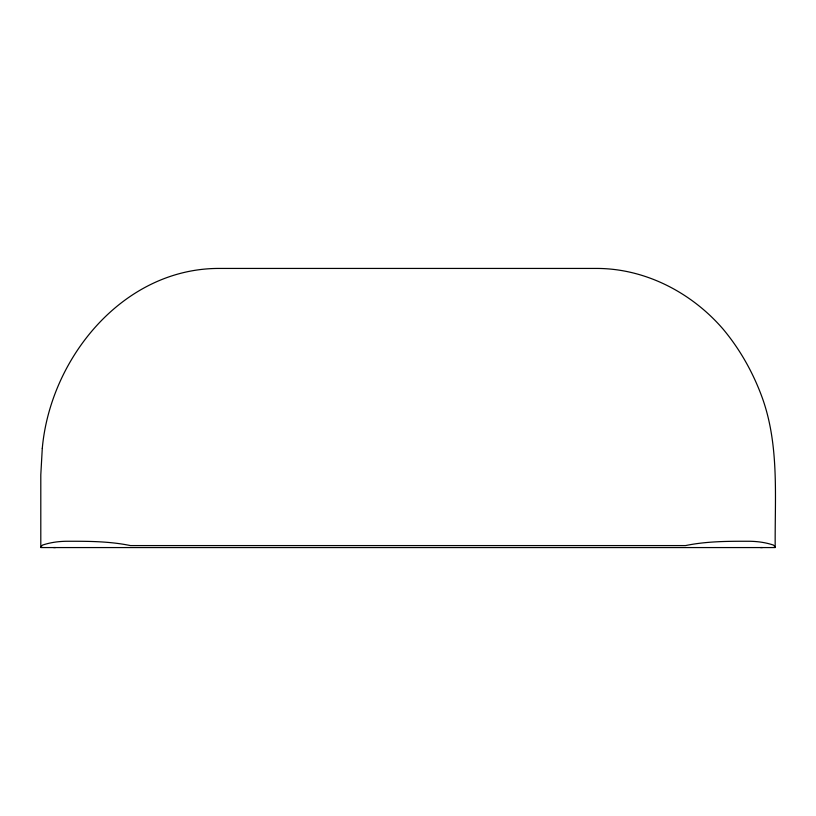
<?xml version="1.0" encoding="UTF-8"?>
<svg xmlns="http://www.w3.org/2000/svg" width="816" height="816" viewBox="0 0 816 816"><rect width="100%" height="100%" fill="white"/><g stroke="black" fill="none" stroke-linecap="round" stroke-linejoin="round"><path stroke-width="1.22" d="M40.8 547.138L42.483 545.108C49.96 542.589 57.65 541.467 65.729 541.273C87.281 541.202 109.242 541.181 130.427 545.578L685.573 545.578C706.758 541.181 728.719 541.202 750.271 541.273C758.35 541.467 766.04 542.589 773.517 545.108L775.2 547.138M53.601 547.567L55.457 547.567M760.543 547.567L762.399 547.567M42.289 448.31L40.8 474.8L40.8 547.567L775.2 547.567C774.71 497.056 779.627 444.74 761.736 396.331C752.709 371.994 739.867 349.217 723.221 329.266C691.886 292.822 645.721 268.627 597.2 268.433L218.8 268.433C123.155 268.484 50.408 357.857 42.289 448.31"/></g></svg>
